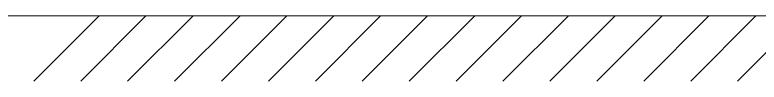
# Model space of a CAD drawing. Header units: millimetres. Extents: x 8 to 69.8, y -142.7 to -115.9.
# Drawn here: x 65.798 to 66.938, y -127.855 to -127.754 of the extents above; entities that cross this region are included whole.
import ezdxf

# ---------------------------------------------------------------- set-up
doc = ezdxf.new("R2010")
doc.units = ezdxf.units.MM
doc.layers.add('PDF3_07-HACHURIADO', color=7, linetype='Continuous')
doc.layers.add('PDF3_13-CORTE', color=7, linetype='Continuous')

msp = doc.modelspace()

# ---------------------------------------------------------------- linework, layer by layer
at = {"layer": 'PDF3_07-HACHURIADO', "lineweight": 0}
for points in [[(65.8271, -127.8548), (65.9268, -127.7545)], [(65.8989, -127.8548), (65.9986, -127.7545)], [(65.9706, -127.8548), (66.0709, -127.7545)], [(66.0424, -127.8548), (66.1427, -127.7545)], [(66.1141, -127.8548), (66.2145, -127.7545)], [(66.1865, -127.8548), (66.2862, -127.7545)], [(66.2583, -127.8548), (66.358, -127.7545)], [(66.33, -127.8548), (66.4297, -127.7545)], [(66.4018, -127.8548), (66.5021, -127.7545)], [(66.4735, -127.8548), (66.5739, -127.7545)], [(66.5453, -127.8548), (66.6456, -127.7545)], [(66.617, -127.8548), (66.7174, -127.7545)], [(66.6894, -127.8548), (66.7891, -127.7545)], [(66.7612, -127.8548), (66.8609, -127.7545)], [(66.8329, -127.8548), (66.9326, -127.7545)], [(66.9047, -127.8548), (67.005, -127.7545)]]:
    msp.add_lwpolyline(points, dxfattribs=at)
at = {"layer": 'PDF3_13-CORTE', "lineweight": 0}
msp.add_lwpolyline([(64.9781, -127.7545), (69.1609, -127.7545)], dxfattribs=at)

doc.saveas('drawing.dxf')
